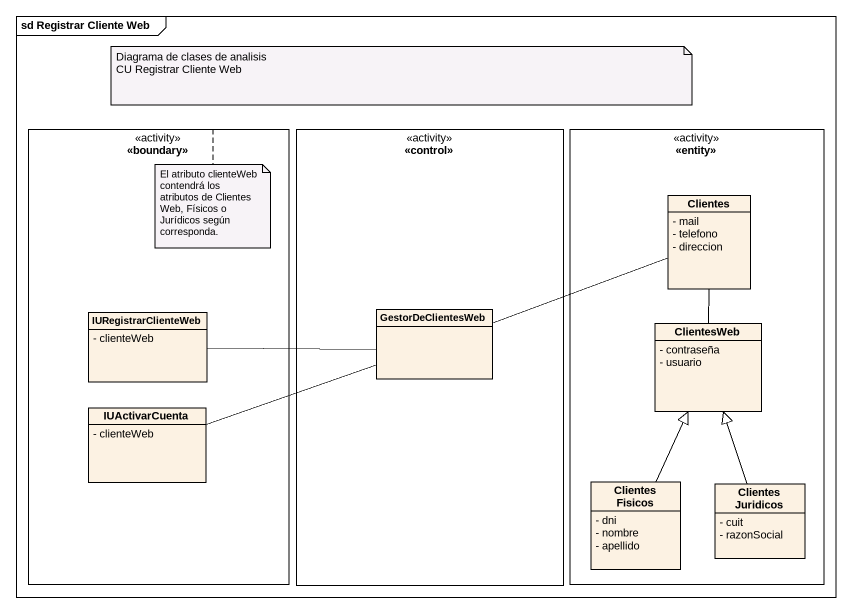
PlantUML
@startuml
mainframe sd Registrar Cliente Web
hide circle
hide empty members
skinparam classAttributeIconSize 0
rectangle "<<boundary>>" as boundary_ <<activity>> {
  class IURegistrarClienteWeb {
    - clienteWeb
  }
  class IUActivarCuenta {
    - clienteWeb
  }
}
rectangle "<<control>>" as control_ <<activity>> {
  class GestorDeClientesWeb
}
rectangle "<<entity>>" as entity_ <<activity>> {
  class Clientes {
    - mail
    - telefono
    - direccion
  }
  class ClientesWeb {
    - contraseña
    - usuario
  }
  class "Clientes Fisicos" as Clientes_Fisicos {
    - dni
    - nombre
    - apellido
  }
  class "Clientes Juridicos" as Clientes_Juridicos {
    - cuit
    - razonSocial
  }
}
Clientes -- ClientesWeb
IURegistrarClienteWeb -right- GestorDeClientesWeb
GestorDeClientesWeb -right- Clientes
IUActivarCuenta -right- GestorDeClientesWeb
Clientes_Fisicos -up-|> ClientesWeb
Clientes_Juridicos -up-|> ClientesWeb
note as N1
  Diagrama de clases de analisis
  CU Registrar Cliente Web
end note
note top of boundary_ : El atributo clienteWeb contendrá los atributos de Clientes Web, Físicos o Jurídicos según corresponda.
@enduml
